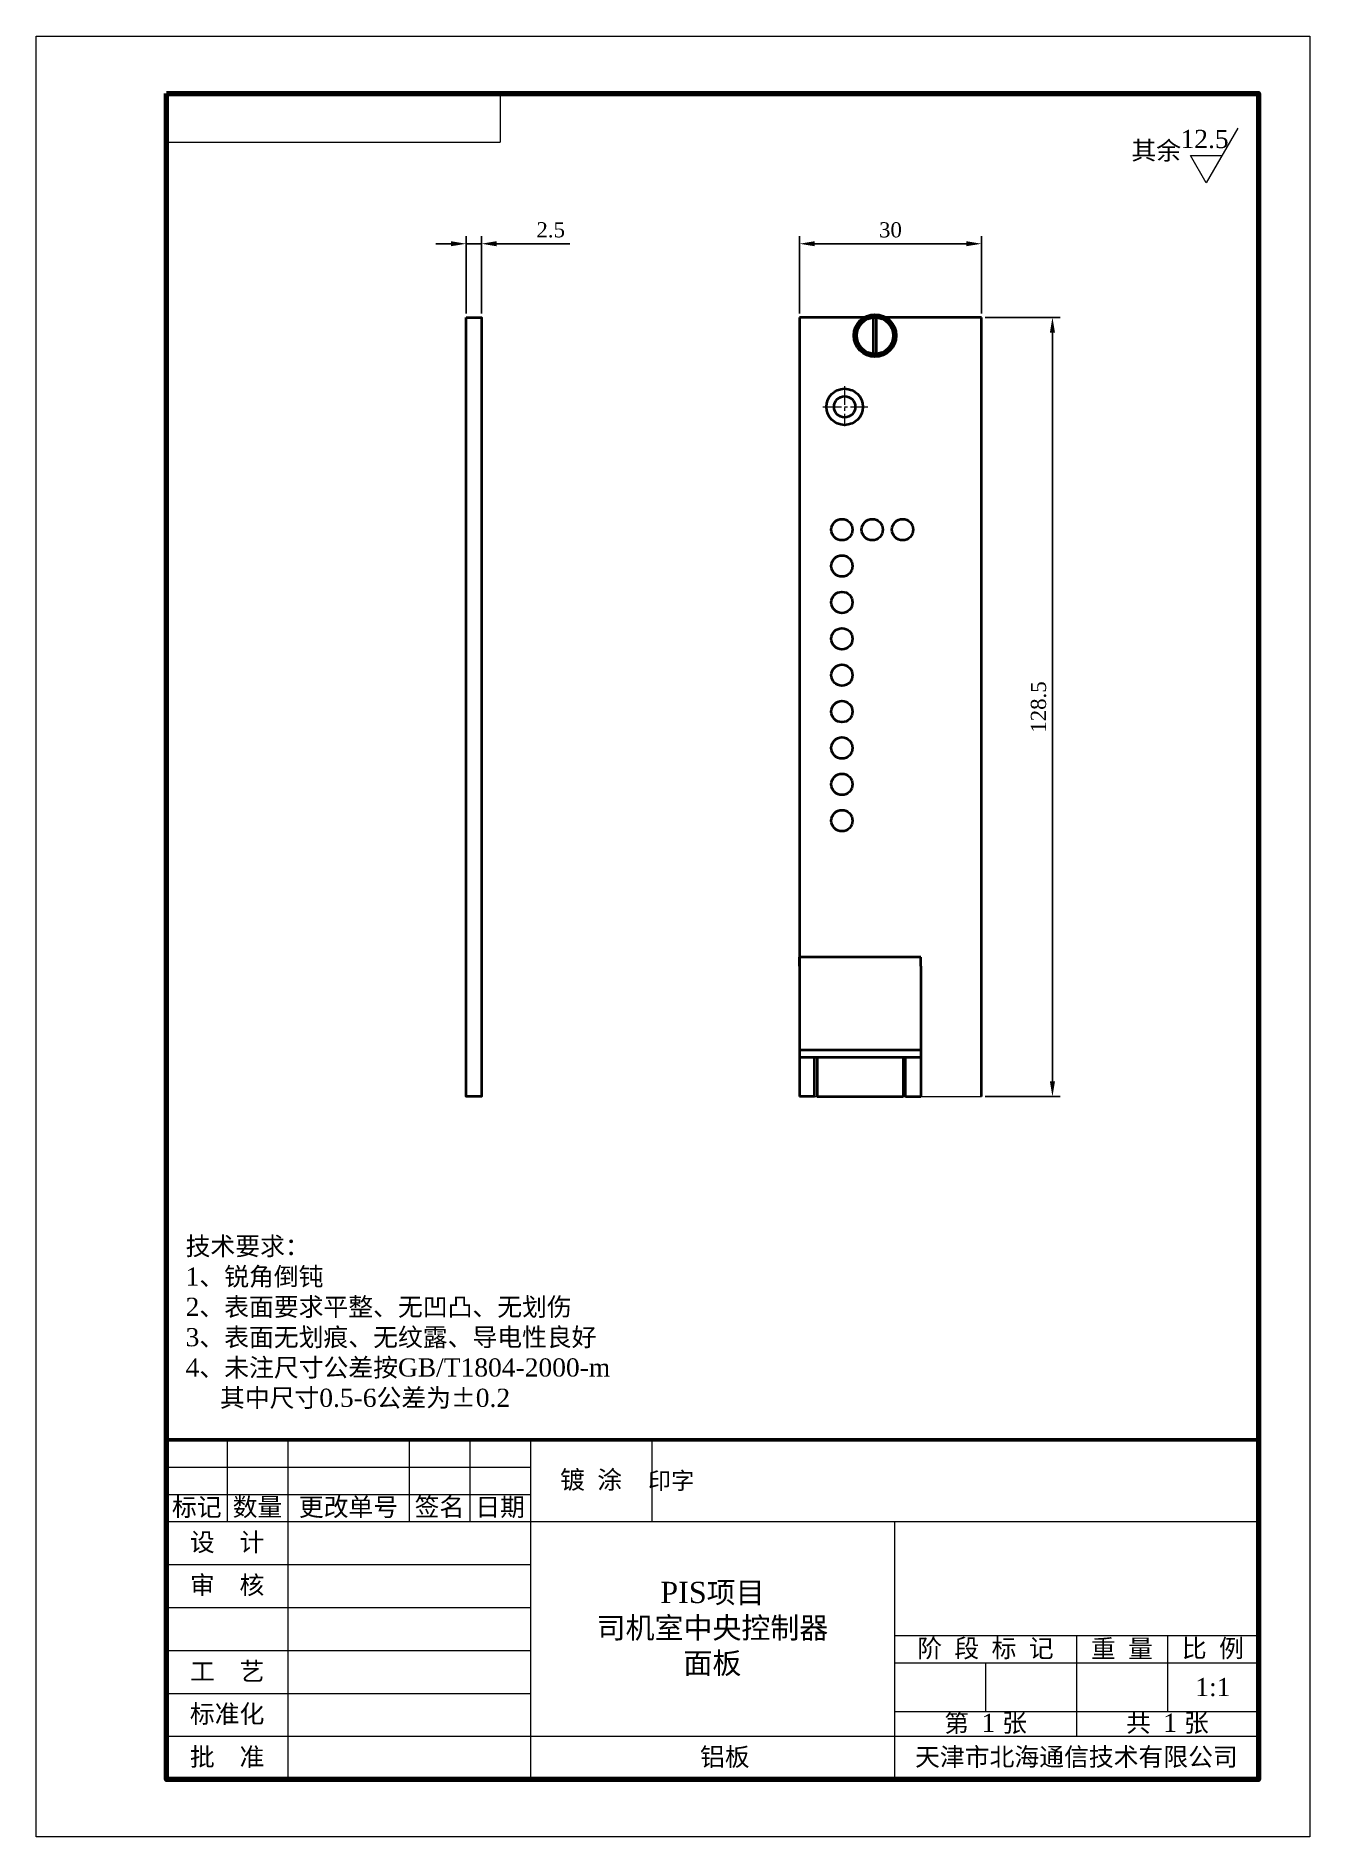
# Model space of a CAD drawing. Header units: millimetres. Extents: x 2 to 212, y 1 to 298.
import ezdxf

# ---------------------------------------------------------------- set-up
doc = ezdxf.new("R2010")
doc.units = ezdxf.units.MM
doc.header["$LTSCALE"] = 0.4
doc.header["$MEASUREMENT"] = 0
doc.linetypes.add('CENTER2', pattern=[28.575, 19.05, -3.175, 3.175, -3.175])
doc.layers.get('0').update_dxf_attribs({"color": 4})
doc.layers.get('Defpoints').update_dxf_attribs({"color": 4})
for name, color, linetype, lineweight in [('图层2', 142, 'CENTER2', 13), ('图层7', 8, 'Continuous', 13), ('图层9', 30, 'Continuous', 35)]:
    doc.layers.add(name, color=color, linetype=linetype, lineweight=lineweight)
doc.styles.get("Standard").update_dxf_attribs({"font": 'TIMES.TTF'})
doc.dimstyles.new('ISO-25$0', dxfattribs={"dimtxt": 2.5, "dimasz": 2.5, "dimexe": 1.25, "dimexo": 0.625, "dimgap": 1, "dimtad": 1, "dimdsep": 46, "dimtxsty": 'Standard', "dimcen": 2.5, "dimadec": 0, "dimazin": 0, "dimtfac": 1, "dimtmove": 0, "dimatfit": 3, "dimfxl": 0, "dimarcsym": 0})

# ---------------------------------------------------------------- blocks, each defined once
blk = doc.blocks.new('*D31')
at = {"layer": 'Defpoints', "color": 0, "linetype": 'ByBlock', "ltscale": 0.4}
for p in [(72.75, 263.78), (72.75, 251.63), (75.25, 251.63)]:
    blk.add_point(p, dxfattribs=at)
at = {"layer": '图层7', "color": 0, "linetype": 'ByBlock', "lineweight": -2, "ltscale": 0.4}
for p, q in [((72.75, 252.26), (72.75, 265.03)), ((75.25, 252.26), (75.25, 265.03)), ((70.25, 263.78), (67.75, 263.78)), ((72.75, 263.78), (75.25, 263.78)), ((77.75, 263.78), (89.83, 263.78))]:
    blk.add_line(p, q, dxfattribs=at)
at = {"layer": '图层7', "color": 0, "linetype": 'ByBlock', "ltscale": 0.4}
for points in [[(70.25, 264.2), (70.25, 263.37), (72.75, 263.78)], [(77.75, 264.2), (77.75, 263.37), (75.25, 263.78)]]:
    blk.add_solid(points, dxfattribs=at)
at = {"layer": '图层7', "color": 0, "linetype": 'ByBlock', "ltscale": 0.4, "insert": (86.68, 266.06), "char_height": 2.5, "attachment_point": 5}
blk.add_mtext('2.5', dxfattribs=at)
blk = doc.blocks.new('*D189')
at = {"layer": 'Defpoints', "color": 0, "linetype": 'ByBlock', "ltscale": 0.4}
for p in [(127.69, 263.78), (127.69, 251.63), (157.69, 251.63)]:
    blk.add_point(p, dxfattribs=at)
at = {"layer": '图层7', "color": 0, "linetype": 'ByBlock', "lineweight": -2, "ltscale": 0.4}
for p, q in [((127.69, 252.26), (127.69, 265.03)), ((157.69, 252.26), (157.69, 265.03)), ((155.19, 263.78), (130.19, 263.78))]:
    blk.add_line(p, q, dxfattribs=at)
at = {"layer": '图层7', "color": 0, "linetype": 'ByBlock', "ltscale": 0.4}
for points in [[(130.19, 264.2), (130.19, 263.37), (127.69, 263.78)], [(155.19, 264.2), (155.19, 263.37), (157.69, 263.78)]]:
    blk.add_solid(points, dxfattribs=at)
at = {"layer": '图层7', "color": 0, "linetype": 'ByBlock', "ltscale": 0.4, "insert": (142.69, 266.06), "char_height": 2.5, "attachment_point": 5}
blk.add_mtext('30', dxfattribs=at)
blk = doc.blocks.new('*D190')
at = {"layer": 'Defpoints', "color": 0, "linetype": 'ByBlock', "ltscale": 0.4}
for p in [(157.69, 251.63), (157.69, 123.13), (169.39, 123.13)]:
    blk.add_point(p, dxfattribs=at)
at = {"layer": '图层7', "color": 0, "linetype": 'ByBlock', "lineweight": -2, "ltscale": 0.4}
for p, q in [((158.31, 251.63), (170.64, 251.63)), ((169.39, 249.13), (169.39, 125.63)), ((158.31, 123.13), (170.64, 123.13))]:
    blk.add_line(p, q, dxfattribs=at)
at = {"layer": '图层7', "color": 0, "linetype": 'ByBlock', "ltscale": 0.4}
for points in [[(168.97, 249.13), (169.81, 249.13), (169.39, 251.63)], [(168.97, 125.63), (169.81, 125.63), (169.39, 123.13)]]:
    blk.add_solid(points, dxfattribs=at)
at = {"layer": '图层7', "color": 0, "linetype": 'ByBlock', "ltscale": 0.4, "insert": (167.11, 187.38), "char_height": 2.5, "attachment_point": 5, "rotation": 90}
blk.add_mtext('128.5', dxfattribs=at)

msp = doc.modelspace()

# ---------------------------------------------------------------- linework, layer by layer
at = {"color": 0, "lineweight": 13, "ltscale": 0.4}
for p in [(78.343, 288.537), (23.343, 280.537)]:
    msp.add_line(p, (78.343, 280.537), dxfattribs=at)
at = {"color": 0, "lineweight": 13}
for p, q in [((199.955, 282.838), (194.759, 273.838)), ((194.759, 273.838), (192.161, 278.338)), ((192.161, 278.338), (197.357, 278.338)), ((33.343, 66.537), (33.343, 53.037)), ((43.343, 66.537), (43.343, 10.539)), ((63.343, 66.537), (63.343, 53.037)), ((63.343, 66.537), (63.343, 53.037)), ((63.343, 66.537), (63.343, 53.037)), ((73.34, 66.537), (73.34, 53.037)), ((73.34, 66.537), (73.34, 53.037)), ((73.34, 66.537), (73.34, 53.037)), ((83.343, 66.537), (83.343, 10.537)), ((103.346, 66.537), (103.346, 53.037)), ((23.343, 62.037), (83.343, 62.037)), ((23.343, 57.537), (83.343, 57.537)), ((23.343, 53.037), (203.343, 53.037)), ((143.343, 53.037), (143.343, 10.537)), ((23.343, 45.957), (83.343, 45.957)), ((23.343, 38.877), (83.343, 38.877)), ((143.343, 34.241), (203.343, 34.241)), ((173.343, 34.241), (173.343, 17.637)), ((188.343, 34.241), (188.343, 21.737)), ((23.343, 31.797), (83.343, 31.797)), ((143.343, 29.739), (203.343, 29.739)), ((158.343, 29.739), (158.343, 21.737)), ((23.343, 24.717), (83.343, 24.717)), ((143.402, 21.737), (203.343, 21.737)), ((23.343, 17.637), (203.343, 17.637))]:
    msp.add_line(p, q, dxfattribs=at)
at = {"color": 0, "lineweight": 50}
msp.add_line((23.343, 66.537), (203.343, 66.537), dxfattribs=at)
at = {"color": 0, "linetype": 'ByBlock', "lineweight": 13, "ltscale": 0.4}
msp.add_lwpolyline([(1.843, 298.037), (211.843, 298.037), (211.843, 1.037), (1.843, 1.037)], close=True, dxfattribs=at)
at = {"color": 0, "lineweight": 100, "ltscale": 0.4}
msp.add_lwpolyline([(23.343, 288.537), (203.343, 288.537), (203.343, 10.537), (23.343, 10.537)], close=True, dxfattribs=at)
at = {"layer": '图层2', "color": 0, "ltscale": 0.4}
for p, q in [((135.136, 240.285), (135.136, 233.674)), ((135.136, 240.285), (135.136, 233.674)), ((131.545, 236.885), (138.948, 236.885)), ((131.545, 236.885), (138.948, 236.885))]:
    msp.add_line(p, q, dxfattribs=at)
at = {"layer": '图层7', "color": 0, "linetype": 'ByBlock', "ltscale": 0.4}
msp.add_line((127.686, 123.135), (157.686, 123.135), dxfattribs=at)
at = {"layer": '图层9', "color": 0, "linetype": 'ByBlock', "ltscale": 0.4}
for p, q in [((157.686, 251.635), (127.686, 251.635)), ((127.686, 251.635), (127.686, 139.135)), ((137.238, 249.411), (136.755, 249.541)), ((137.283, 249.562), (136.807, 249.716)), ((137.335, 249.71), (136.868, 249.889)), ((137.395, 249.855), (136.938, 250.058)), ((137.463, 249.997), (137.017, 250.224)), ((137.538, 250.135), (137.105, 250.385)), ((137.62, 250.269), (137.201, 250.541)), ((137.709, 250.398), (137.304, 250.692)), ((137.804, 250.523), (137.416, 250.837)), ((137.906, 250.642), (137.535, 250.977)), ((138.015, 250.756), (137.661, 251.11)), ((138.129, 250.864), (137.794, 251.236)), ((138.248, 250.966), (137.933, 251.355)), ((138.373, 251.062), (138.079, 251.466)), ((138.502, 251.151), (138.23, 251.57)), ((138.636, 251.233), (138.386, 251.666)), ((138.774, 251.308), (138.547, 251.753)), ((138.916, 251.375), (138.712, 251.832)), ((139.061, 251.436), (138.882, 251.902)), ((139.209, 251.488), (139.054, 251.963)), ((139.359, 251.533), (139.23, 252.016)), ((139.512, 251.569), (139.408, 252.058)), ((139.667, 251.598), (139.588, 252.092)), ((139.822, 251.618), (139.77, 252.116)), ((139.886, 245.645), (139.886, 251.624)), ((139.979, 251.631), (139.953, 252.13)), ((140.136, 251.635), (140.136, 252.135)), ((140.293, 251.631), (140.319, 252.13)), ((140.386, 245.645), (140.386, 251.624)), ((140.449, 251.618), (140.502, 252.116)), ((140.605, 251.598), (140.683, 252.092)), ((140.76, 251.569), (140.864, 252.058)), ((140.912, 251.533), (141.042, 252.016)), ((141.063, 251.488), (141.217, 251.963)), ((141.211, 251.436), (141.39, 251.902)), ((141.356, 251.375), (141.559, 251.832)), ((141.498, 251.308), (141.725, 251.753)), ((141.636, 251.233), (141.886, 251.666)), ((141.77, 251.151), (142.042, 251.57)), ((141.899, 251.062), (142.193, 251.466)), ((142.024, 250.966), (142.339, 251.355)), ((142.143, 250.864), (142.478, 251.236)), ((142.257, 250.756), (142.611, 251.11)), ((142.365, 250.642), (142.737, 250.977)), ((142.467, 250.523), (142.856, 250.837)), ((142.563, 250.398), (142.967, 250.692)), ((142.652, 250.269), (143.071, 250.541)), ((142.734, 250.135), (143.167, 250.385)), ((142.809, 249.997), (143.254, 250.224)), ((142.877, 249.855), (143.333, 250.058)), ((142.937, 249.71), (143.403, 249.889)), ((142.989, 249.562), (143.465, 249.716)), ((143.034, 249.411), (143.517, 249.541)), ((157.686, 123.135), (157.686, 251.635)), ((137.136, 248.635), (136.636, 248.635)), ((137.14, 248.792), (136.641, 248.818)), ((137.14, 248.478), (136.641, 248.452)), ((137.152, 248.948), (136.655, 249.001)), ((137.152, 248.321), (136.655, 248.269)), ((137.173, 249.104), (136.679, 249.182)), ((137.173, 248.165), (136.679, 248.087)), ((137.201, 249.259), (136.712, 249.362)), ((137.201, 248.011), (136.712, 247.907)), ((137.238, 247.858), (136.755, 247.729)), ((137.283, 247.708), (136.807, 247.553)), ((137.335, 247.56), (136.868, 247.38)), ((137.395, 247.415), (136.938, 247.211)), ((137.463, 247.273), (137.017, 247.046)), ((137.538, 247.135), (137.105, 246.885)), ((137.62, 247.001), (137.201, 246.729)), ((137.709, 246.871), (137.304, 246.578)), ((137.804, 246.747), (137.416, 246.432)), ((137.906, 246.627), (137.535, 246.293)), ((138.015, 246.513), (137.661, 246.16)), ((142.257, 246.513), (142.611, 246.16)), ((142.365, 246.627), (142.737, 246.293)), ((142.467, 246.747), (142.856, 246.432)), ((142.563, 246.871), (142.967, 246.578)), ((142.652, 247.001), (143.071, 246.729)), ((142.734, 247.135), (143.167, 246.885)), ((142.809, 247.273), (143.254, 247.046)), ((142.877, 247.415), (143.333, 247.211)), ((142.937, 247.56), (143.403, 247.38)), ((142.989, 247.708), (143.465, 247.553)), ((143.034, 247.858), (143.517, 247.729)), ((143.07, 249.259), (143.559, 249.362)), ((143.07, 248.011), (143.559, 247.907)), ((143.099, 249.104), (143.593, 249.182)), ((143.099, 248.165), (143.593, 248.087)), ((143.119, 248.948), (143.617, 249.001)), ((143.119, 248.321), (143.617, 248.269)), ((143.132, 248.792), (143.631, 248.818)), ((143.132, 248.478), (143.631, 248.452)), ((143.136, 248.635), (143.636, 248.635)), ((138.129, 246.405), (137.794, 246.034)), ((138.248, 246.303), (137.933, 245.915)), ((138.373, 246.208), (138.079, 245.803)), ((138.502, 246.119), (138.23, 245.699)), ((138.636, 246.037), (138.386, 245.604)), ((138.774, 245.962), (138.547, 245.516)), ((138.916, 245.894), (138.712, 245.437)), ((139.061, 245.834), (138.882, 245.367)), ((139.209, 245.782), (139.054, 245.306)), ((139.359, 245.737), (139.23, 245.254)), ((139.512, 245.7), (139.408, 245.211)), ((139.667, 245.672), (139.588, 245.178)), ((139.822, 245.651), (139.77, 245.154)), ((139.979, 245.639), (139.953, 245.14)), ((140.136, 245.635), (140.136, 245.135)), ((140.293, 245.639), (140.319, 245.14)), ((140.449, 245.651), (140.502, 245.154)), ((140.605, 245.672), (140.683, 245.178)), ((140.76, 245.7), (140.864, 245.211)), ((140.912, 245.737), (141.042, 245.254)), ((141.063, 245.782), (141.217, 245.306)), ((141.211, 245.834), (141.39, 245.367)), ((141.356, 245.894), (141.559, 245.437)), ((141.498, 245.962), (141.725, 245.516)), ((141.636, 246.037), (141.886, 245.604)), ((141.77, 246.119), (142.042, 245.699)), ((141.899, 246.208), (142.193, 245.803)), ((142.024, 246.303), (142.339, 245.915)), ((142.143, 246.405), (142.478, 246.034)), ((127.686, 144.635), (127.686, 146.135)), ((147.686, 146.135), (127.686, 146.135)), ((147.686, 144.635), (147.686, 146.135)), ((127.686, 144.635), (127.686, 123.135)), ((147.686, 144.635), (147.686, 123.135)), ((127.686, 130.835), (147.686, 130.835)), ((127.686, 129.635), (147.686, 129.635)), ((130.186, 123.135), (130.186, 129.635)), ((130.586, 129.635), (130.586, 123.135)), ((144.786, 129.635), (144.786, 123.135)), ((145.186, 123.135), (145.186, 129.635)), ((130.186, 123.135), (127.686, 123.135)), ((130.586, 123.135), (144.786, 123.135)), ((145.186, 123.135), (147.686, 123.135))]:
    msp.add_line(p, q, dxfattribs=at)
msp.add_lwpolyline([(72.748, 251.635), (75.248, 251.635), (75.248, 123.135), (72.748, 123.135)], close=True, dxfattribs=at)
for centre, radius in [((140.136, 248.635), 3.5), ((140.136, 248.635), 3), ((135.136, 236.885), 3), ((135.136, 236.885), 1.75), ((134.686, 216.633), 1.75), ((139.686, 216.633), 1.75), ((144.686, 216.633), 1.75), ((134.686, 210.633), 1.75), ((134.686, 204.633), 1.75), ((134.686, 198.633), 1.75), ((134.686, 192.633), 1.75), ((134.686, 186.633), 1.75), ((134.686, 180.633), 1.75), ((134.686, 174.633), 1.75), ((134.686, 168.633), 1.75)]:
    msp.add_circle(centre, radius, dxfattribs=at)

# ---------------------------------------------------------------- texts
at = {"color": 0, "linetype": 'ByBlock'}
msp.add_text('印字', height=2.8, dxfattribs=at).set_placement((102.71, 58.402))
at = {"color": 0, "lineweight": 13, "char_height": 3}
for s, insert, width, attachment_point in [('12.5', (190.506, 282.562), 17.6853, 1), ('{\\fFangSong_GB2312|b0|i0|c134|p49;其余}', (182.413, 280.651), 17.6853, 1), ('{\\fFangSong_GB2312|b0|i0|c134|p49;阶 段 标 记}', (158.343, 31.99), 30, 5), ('{\\fFangSong_GB2312|b0|i0|c134|p49;重 量}', (180.843, 31.99), 15, 5), ('{\\fFangSong_GB2312|b0|i0|c134|p49;比 例}', (195.843, 31.99), 15, 5), ('1:1', (195.843, 25.738), 15, 5), ('{\\fFangSong_GB2312|b0|i0|c134|p49;第 }1 {\\fFangSong_GB2312|b0|i0|c134|p49;张}', (158.372, 19.687), 29.94008, 5), ('{\\fFangSong_GB2312|b0|i0|c134|p49;共 }1 {\\fFangSong_GB2312|b0|i0|c134|p49;张}', (188.343, 19.703), 30, 5), ('{\\fFangSong_GB2312|b0|i0|c134|p49;天津市北海通信技术有限公司}', (173.343, 14.087), 60, 5)]:
    msp.add_mtext(s, dxfattribs=dict(at, insert=insert, width=width, attachment_point=attachment_point))
at = {"color": 0, "lineweight": 13, "ltscale": 0.4, "attachment_point": 5}
for s, insert, char_height, width in [('{\\fFangSong_GB2312|b0|i0|c134|p49;镀 涂}', (93.344, 59.787), 3, 20.00298), ('{\\fFangSong_GB2312|b0|i0|c134|p49;标记}', (28.343, 55.287), 3, 10), ('{\\fFangSong_GB2312|b0|i0|c134|p49;数量}', (38.343, 55.287), 3, 10), ('{\\fFangSong_GB2312|b0|i0|c134|p49;更改单号}', (53.343, 55.287), 3, 20), ('{\\fFangSong_GB2312|b0|i0|c134|p49;签名}', (68.341, 55.287), 3, 9.99778), ('{\\fFangSong_GB2312|b0|i0|c134|p49;日期}', (78.341, 55.287), 3, 10.00222), ('{\\fFangSong_GB2312|b0|i0|c134|p49;设  计}', (33.343, 49.497), 3, 20), ('{\\fFangSong_GB2312|b0|i0|c134|p49;审  核}', (33.343, 42.417), 3, 20), ('PIS{\\fFangSong_GB2312|b0|i0|c134|p49;项目\\P司机室中央控制器\\P面板}', (113.343, 35.337), 3.5, 60), ('{\\fFangSong_GB2312|b0|i0|c134|p49;工  艺}', (33.343, 28.257), 3, 20), ('{\\fFangSong_GB2312|b0|i0|c134|p49;标准化}', (33.343, 21.177), 3, 20), ('{\\fFangSong_GB2312|b0|i0|c134|p49;批  准}', (33.343, 14.088), 3, 20), ('{\\fFangSong_GB2312|b0|i0|c134|p49;  铝板}', (113.343, 14.087), 3, 60)]:
    msp.add_mtext(s, dxfattribs=dict(at, insert=insert, char_height=char_height, width=width))
at = {"layer": '图层2', "color": 0, "linetype": 'ByBlock', "ltscale": 0.4, "insert": (26.502, 99.969), "char_height": 3, "width": 255.19883, "attachment_point": 1}
msp.add_mtext('{\\fFangSong_GB2312|b0|i0|c134|p49;技术要求：}\\P1{\\fFangSong_GB2312|b0|i0|c134|p49;、锐角倒钝}\\P2{\\fFangSong_GB2312|b0|i0|c134|p49;、表面要求平整、无凹凸、无划伤}\\P3{\\fFangSong_GB2312|b0|i0|c134|p49;、表面无划痕、无纹露、导电性良好\\P}4{\\fFangSong_GB2312|b0|i0|c134|p49;、未注尺寸公差按}GB/T1804-2000-m\\P     {\\fFangSong_GB2312|b0|i0|c134|p49;其中尺寸}0.5-6{\\fFangSong_GB2312|b0|i0|c134|p49;公差为%%P}0.2', dxfattribs=at)

# ---------------------------------------------------------------- dimensions: what is measured, and where the dimension line sits
at = {"layer": '图层7', "color": 0, "linetype": 'ByBlock', "ltscale": 0.4}
dim = msp.add_linear_dim(base=(72.748, 263.784), p1=(75.248, 251.635), p2=(72.748, 251.635), dimstyle='ISO-25$0', override={"dimfxl": 1.25}, dxfattribs=at)
dim.commit()
dim.dimension.update_dxf_attribs({"geometry": '*D31', "text_midpoint": (86.682, 263.784), "dimtype": 160})
dim = msp.add_linear_dim(base=(127.686, 263.784), p1=(157.686, 251.635), p2=(127.686, 251.635), dimstyle='ISO-25$0', override={"dimfxl": 1.25}, dxfattribs=at)
dim.commit()
dim.dimension.update_dxf_attribs({"geometry": '*D189', "text_midpoint": (142.686, 266.056)})
dim = msp.add_linear_dim(base=(169.39, 123.135), p1=(157.686, 251.635), p2=(157.686, 123.135), angle=90, dimstyle='ISO-25$0', override={"dimfxl": 1.25}, dxfattribs=at)
dim.commit()
dim.dimension.update_dxf_attribs({"geometry": '*D190', "text_midpoint": (167.114, 187.385)})

doc.saveas('drawing.dxf')
